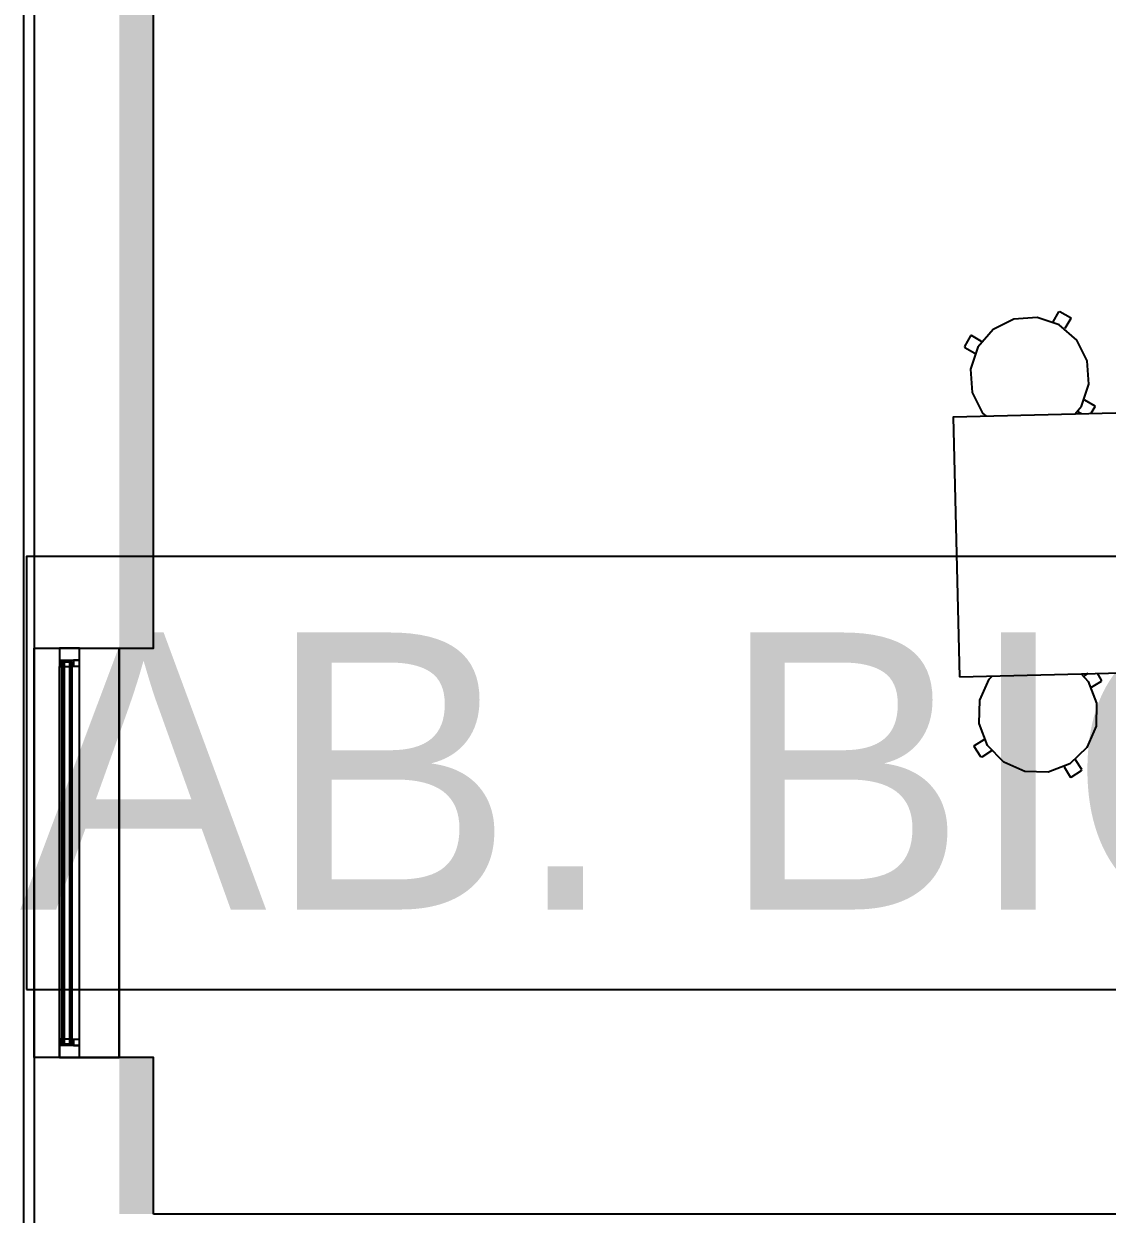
# Model space of a CAD drawing. Header units: metres. Extents: x 2.5 to 42.6, y 0.9 to 31.9.
# Drawn here: x 34.197 to 35.448, y 10.89 to 12.265 of the extents above; entities that cross this region are included whole.
import ezdxf

# ---------------------------------------------------------------- set-up
doc = ezdxf.new("R2010")
doc.units = ezdxf.units.M
for name, color, linetype in [('ARREDI', 9, 'Continuous'), ('INFISSI_VETRATE', 4, 'Continuous'), ('PARETI_STRUTTURE', 7, 'Continuous'), ('PILASTRI_SETTI', 8, 'Continuous'), ('WAYFINDING_RIQUADRI', 7, 'Continuous'), ('WAYFINDING_TESTI', 7, 'Continuous')]:
    doc.layers.add(name, color=color, linetype=linetype)

msp = doc.modelspace()

# ---------------------------------------------------------------- linework, layer by layer
at = {"layer": 'ARREDI'}
for points in [[(35.3927, 11.9176), (35.3672, 11.9261), (35.3404, 11.9242), (35.3164, 11.9122), (35.2988, 11.8918), (35.2903, 11.8663), (35.2922, 11.8395), (35.3042, 11.8155), (35.3082, 11.812)], [(35.3857, 11.9212), (35.3923, 11.9328)], [(35.3923, 11.9328), (35.3934, 11.9331)], [(35.3934, 11.9331), (35.4057, 11.9261)], [(35.406, 11.925), (35.3993, 11.9134)], [(35.4057, 11.9261), (35.406, 11.925)], [(35.4106, 11.8145), (35.4185, 11.8237), (35.427, 11.8492), (35.4251, 11.876), (35.413, 11.9), (35.3927, 11.9176)], [(35.2903, 11.9048), (35.2833, 11.8925)], [(35.2914, 11.9051), (35.2903, 11.9048)], [(35.3031, 11.8985), (35.2914, 11.9051)], [(35.2833, 11.8925), (35.2836, 11.8914)], [(35.2836, 11.8914), (35.2953, 11.8848)], [(35.422, 11.8308), (35.4337, 11.8241)], [(35.4184, 11.8147), (35.4143, 11.8171)], [(35.434, 11.823), (35.4294, 11.815)], [(35.4337, 11.8241), (35.434, 11.8231)], [(35.4051, 11.4107), (35.3801, 11.401), (35.3532, 11.4016), (35.3286, 11.4125), (35.31, 11.4319), (35.3003, 11.457), (35.3009, 11.4839), (35.3118, 11.5085), (35.3156, 11.5121)], [(35.418, 11.5146), (35.4263, 11.5058), (35.436, 11.4808), (35.4354, 11.4539), (35.4246, 11.4293), (35.4051, 11.4107)], [(35.4257, 11.5148), (35.4217, 11.5122)], [(35.4417, 11.5072), (35.4368, 11.5151)], [(35.4302, 11.4989), (35.4415, 11.5061)], [(35.4415, 11.5061), (35.4417, 11.5072)], [(35.2946, 11.4305), (35.2949, 11.4316)], [(35.3022, 11.4185), (35.2946, 11.4305)], [(35.2949, 11.4316), (35.3062, 11.4388)], [(35.3033, 11.4183), (35.3022, 11.4185)], [(35.3146, 11.4255), (35.3033, 11.4183)], [(35.4187, 11.404), (35.4115, 11.4153)], [(35.3983, 11.4069), (35.4054, 11.3956)], [(35.4065, 11.3953), (35.4185, 11.4029)], [(35.4185, 11.4029), (35.4187, 11.404)], [(35.4054, 11.3956), (35.4065, 11.3953)]]:
    msp.add_lwpolyline(points, dxfattribs=at)
for points in [[(35.2777, 11.5112), (35.998, 11.5288), (35.9907, 11.8287), (35.2703, 11.8111)], [(34.2612, 11.5301), (34.2612, 11.544), (34.2383, 11.544), (34.2383, 11.523), (34.2397, 11.523), (34.2397, 11.5301)], [(34.2397, 11.5272), (34.2397, 11.5233), (34.2413, 11.5233), (34.2413, 11.5272)], [(34.2437, 11.523), (34.25, 11.523), (34.25, 11.5281), (34.2437, 11.5281)], [(34.2523, 11.5233), (34.2543, 11.5233), (34.2543, 11.5266), (34.2523, 11.5266)], [(34.2612, 11.5301), (34.2543, 11.5301), (34.2543, 11.5233), (34.2612, 11.5233)], [(34.2612, 11.0854), (34.2397, 11.0854), (34.2397, 11.0924), (34.2383, 11.0924), (34.2383, 11.0715), (34.2612, 11.0715)], [(34.2397, 11.0882), (34.2413, 11.0882), (34.2413, 11.0922), (34.2397, 11.0922)], [(34.2437, 11.0925), (34.2437, 11.0873), (34.25, 11.0873), (34.25, 11.0925)], [(34.2523, 11.0922), (34.2523, 11.0889), (34.2543, 11.0889), (34.2543, 11.0922)], [(34.2612, 11.0854), (34.2612, 11.0922), (34.2543, 11.0922), (34.2543, 11.0854)]]:
    msp.add_lwpolyline(points, close=True, dxfattribs=at)
at = {"layer": 'INFISSI_VETRATE'}
for points in [[(34.25, 11.5212), (34.2523, 11.5235)], [(34.2413, 11.5125), (34.2437, 11.5149)], [(34.25, 11.4933), (34.2523, 11.4957)], [(34.2413, 11.4847), (34.2437, 11.487)], [(34.25, 11.4655), (34.2523, 11.4679)], [(34.2413, 11.4568), (34.2437, 11.4592)], [(34.25, 11.4377), (34.2523, 11.44)], [(34.2413, 11.429), (34.2437, 11.4314)], [(34.25, 11.4098), (34.2523, 11.4122)], [(34.2413, 11.4012), (34.2437, 11.4035)], [(34.2413, 11.3733), (34.2437, 11.3757)], [(34.25, 11.382), (34.2523, 11.3843)], [(34.2413, 11.3455), (34.2437, 11.3478)], [(34.25, 11.3541), (34.2523, 11.3565)], [(34.2413, 11.3176), (34.2437, 11.32)], [(34.25, 11.3263), (34.2523, 11.3287)], [(34.2413, 11.2898), (34.2437, 11.2921)], [(34.25, 11.2984), (34.2523, 11.3008)], [(34.2413, 11.2619), (34.2437, 11.2643)], [(34.25, 11.2706), (34.2523, 11.273)], [(34.2413, 11.2341), (34.2437, 11.2365)], [(34.25, 11.2428), (34.2523, 11.2451)], [(34.2413, 11.2063), (34.2437, 11.2086)], [(34.25, 11.2149), (34.2523, 11.2173)], [(34.2413, 11.1784), (34.2437, 11.1808)], [(34.25, 11.1871), (34.2523, 11.1894)], [(34.2413, 11.1506), (34.2437, 11.1529)], [(34.25, 11.1592), (34.2523, 11.1616)], [(34.2413, 11.1227), (34.2437, 11.1251)], [(34.25, 11.1314), (34.2523, 11.1338)], [(34.2413, 11.0949), (34.2437, 11.0973)], [(34.25, 11.1036), (34.2523, 11.1059)]]:
    msp.add_lwpolyline(points, dxfattribs=at)
at = {"layer": 'PARETI_STRUTTURE'}
for points in [[(34.197, 9.0181), (34.197, 9.7662), (34.197, 9.9651), (34.197, 10.5951), (34.197, 11.0715), (34.197, 11.544), (34.197, 13.5784)], [(34.2088, 13.48), (34.2088, 11.544), (34.3072, 11.544), (34.3072, 11.0715)], [(34.3072, 11.544), (34.3466, 11.544), (34.3466, 13.4406)], [(34.2088, 11.544), (34.2088, 11.3077)], [(34.2088, 11.544), (34.2383, 11.544)], [(34.2088, 11.0715), (34.2088, 11.544)], [(34.2383, 11.544), (34.2383, 11.523)], [(34.2612, 11.5233), (34.2612, 11.544)], [(34.2612, 11.544), (34.3072, 11.544)], [(34.3072, 11.0715), (34.3072, 11.544)], [(34.2383, 11.0715), (34.2383, 11.0925), (34.2383, 11.523), (34.2383, 11.0925)], [(34.2612, 11.0922), (34.2612, 11.5233)], [(34.2612, 11.0925), (34.2612, 11.523)], [(34.2088, 11.3077), (34.2088, 11.0715)], [(34.2612, 11.0715), (34.2612, 11.0922)], [(34.2612, 11.0715), (34.3072, 11.0715), (34.2088, 11.0715), (34.2088, 10.5951), (34.3072, 10.5951)], [(34.2383, 11.0715), (34.2088, 11.0715)], [(34.3466, 10.8904), (34.3466, 11.0715), (34.3072, 11.0715)], [(37.3096, 10.8904), (34.3466, 10.8904)]]:
    msp.add_lwpolyline(points, dxfattribs=at)
for points in [[(34.2383, 11.544), (34.2383, 11.0715), (34.2612, 11.0715), (34.2612, 11.544)], [(34.2437, 11.5281), (34.2437, 11.0873), (34.2413, 11.0873), (34.2413, 11.5281)], [(34.2413, 11.5281), (34.2413, 11.0873), (34.2437, 11.0873), (34.2437, 11.5281)], [(34.2523, 11.0873), (34.25, 11.0873), (34.25, 11.5281), (34.2523, 11.5281)], [(34.25, 11.0873), (34.2523, 11.0873), (34.2523, 11.5281), (34.25, 11.5281)]]:
    msp.add_lwpolyline(points, close=True, dxfattribs=at)
at = {"layer": 'PILASTRI_SETTI'}
for points in [[(34.3466, 11.544), (34.3466, 13.4406), (34.3072, 11.544), (34.3072, 13.4406)], [(34.3466, 10.8904), (34.3466, 11.0715), (34.3072, 10.8904), (34.3072, 11.0715)]]:
    msp.add_solid(points, dxfattribs=at)
at = {"layer": 'WAYFINDING_RIQUADRI'}
msp.add_lwpolyline([(34.2, 11.15), (36.8, 11.15), (36.8, 11.65), (34.2, 11.65)], close=True, dxfattribs=at)

# ---------------------------------------------------------------- texts
at = {"layer": 'WAYFINDING_TESTI', "insert": (35.5, 11.4), "char_height": 0.32, "attachment_point": 5}
msp.add_mtext('LAB. BIOLOGIA', dxfattribs=at)

doc.saveas('drawing.dxf')
